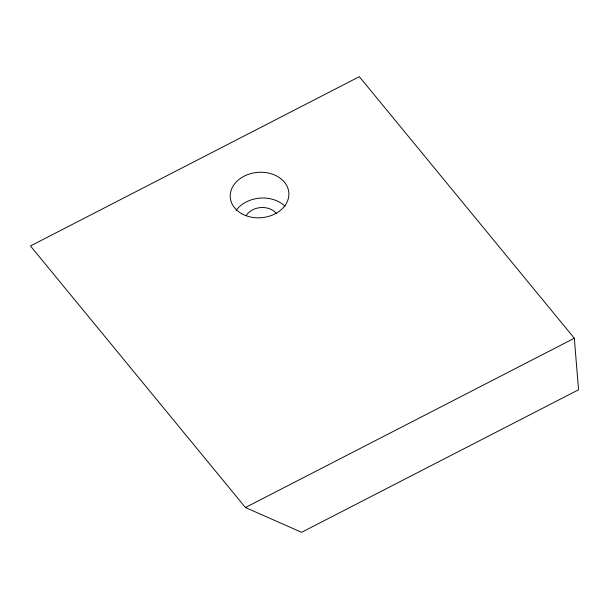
<?xml version="1.0" encoding="UTF-8"?>
<svg xmlns="http://www.w3.org/2000/svg" width="609" height="609" viewBox="0 0 609 609"><rect width="100%" height="100%" fill="white"/><g stroke="black" fill="none" stroke-linecap="round" stroke-linejoin="round"><path stroke-width="0.91" d="M245.435 507.518L574.317 338.246L359.333 76.688L30.45 245.967L245.435 507.518L301.6 532.312L578.55 389.76L574.317 338.246M246.181 215.662A17.136 13.261 -4.7 0 1 260.789 207.57A17.136 13.261 -4.7 0 1 276.334 213.47M236.056 210.539A29.377 22.739 -4.7 0 1 285.027 206.261M241.583 213.63A29.377 22.739 -4.7 0 0 288.62 197.164A29.377 22.739 -4.7 0 0 248.449 174.334A29.377 22.739 -4.7 0 0 241.583 213.63"/></g></svg>
